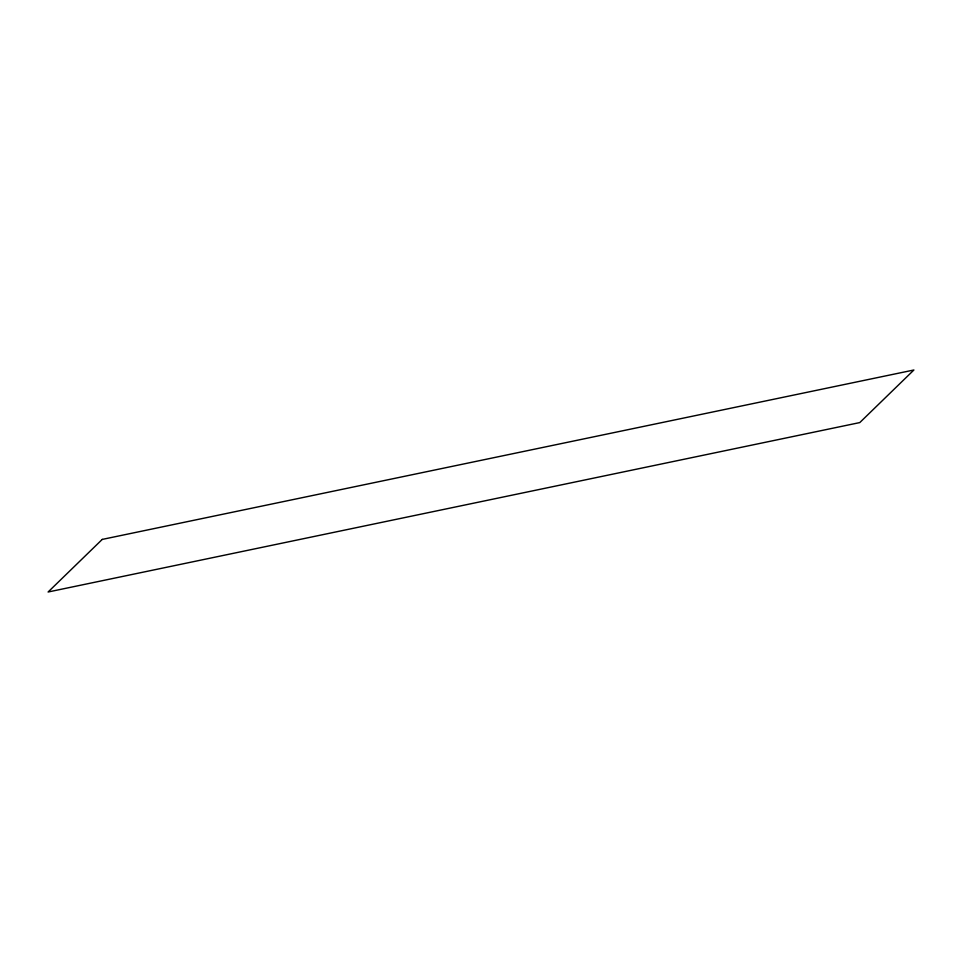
<?xml version="1.0" encoding="UTF-8"?>
<svg xmlns="http://www.w3.org/2000/svg" width="962" height="962" viewBox="0 0 962 962"><rect width="100%" height="100%" fill="white"/><g stroke="black" fill="none" stroke-linecap="round" stroke-linejoin="round"><path stroke-width="1.44" d="M102.225 539.417L48.1 592.003L859.775 422.583L913.9 369.997L102.225 539.417"/></g></svg>
